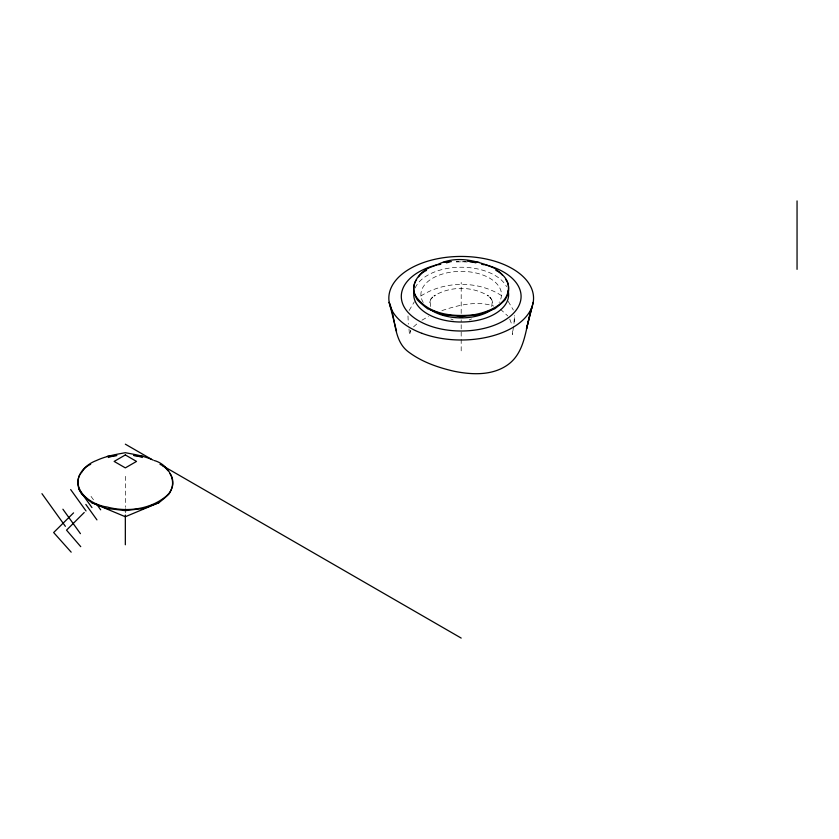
<?xml version="1.0" encoding="UTF-8"?>
<svg xmlns="http://www.w3.org/2000/svg" width="839" height="839" viewBox="0 0 839 839"><rect width="100%" height="100%" fill="white"/><g stroke="black" fill="none" stroke-linecap="round" stroke-linejoin="round"><path stroke-width="0.63" stroke-dasharray="4.2 3.15" d="M461.188 350.859L461.188 330.199M461.188 328.909L461.188 319.869M461.188 313.419L461.198 282.428M514.59 317.635L513.95 324.2L514.443 315.516M407.985 315.957L408.299 324.169M513.562 326.528L512.314 334.551L512.629 328.699M491.675 306.529L492.43 300.792L492.629 302.334L491.423 298.831L492.136 300.372L489.703 296.985L490.784 298.275L487.123 295.118L488.382 295.947C472.305 285.921 450.082 285.921 434.004 295.947L435.263 295.118L431.603 298.275L432.683 296.985L430.25 300.372L430.963 298.831L429.757 302.334L429.956 300.792L430.711 306.529M409.128 310.493L414.34 301.809M410.355 331.311L410.816 330.451L409.495 334.887L408.981 328.815M413.564 326.874L417.633 323.204M420.779 296.031C445.184 280.362 479.939 280.32 503.757 297.111M421.954 320.194L428.477 316.46M469.2 319.974L471.518 318.956M441.912 310.619C458.618 304.935 477.171 300.54 493.762 306.078M450.858 318.956L453.186 319.974M500.359 309.182L507.773 315.936M508.161 301.316L513.342 310.011M91.032 496.384L93.999 500.516M509.755 319.114L511.947 324.903M125.336 476.332L125.336 507.322M125.336 508.612L125.336 513.772M456.301 261.957A59.905 34.588 0 0 1 467.061 261.999M423.255 302.459A40.293 23.261 0 0 1 461.188 271.364A40.293 23.261 0 0 1 499.132 302.459M415.169 287.966A47.445 27.393 0 0 1 460.024 267.242A47.445 27.393 0 0 1 506.588 286.676M466.127 261.548A34.409 33.182 -29.5 0 0 461.188 261.957A34.409 33.182 29.5 0 0 456.259 261.548"/><path stroke-width="1.26" d="M533.205 302.313L526.473 328.846L532.167 306.371C525.539 325.595 526.326 351.142 508.182 364.504C492.65 375.83 471.969 374.897 454.025 371.237C437.916 367.524 421.765 361.934 408.446 351.898C393.051 340.55 396.008 318.096 389.181 302.313L396.543 331.153M84.225 512.503L66.533 530.143L80.743 546.661M73.559 512.87L53.654 532.534L71.179 552.156M169.971 473.616A34.409 18.448 -50.9 0 1 172.834 483.285A34.409 11.127 -43.8 0 1 169.216 493.772A34.409 4.373 -34 0 1 158.917 502.676L125.336 516.73L91.745 502.676A34.409 4.373 34 0 1 81.456 493.772A34.409 11.127 43.8 0 1 77.838 483.285A34.409 18.448 50.9 0 1 80.691 473.616M437.497 264.61C456.385 255.171 476.573 260.373 494.779 268.386C500.422 272.853 506.871 277.279 508.319 284.841C510.605 303.645 488.613 312.192 473.532 314.824C454.077 316.88 430.124 314.929 417.308 298.275C407.45 286.214 419.909 270.326 432.232 266.645M153.243 460.139C144.423 455.997 134.838 454.518 125.336 452.703C115.436 454.486 105.536 456.269 96.37 460.548C89.416 463.086 82.694 468.372 79.495 475.147C72.406 492.042 92.657 505.235 107.161 507.018C126.972 512.335 150.496 509.514 166.468 495.943C179.934 484.218 169.038 464.439 154.292 460.548M433.281 266.236L436.448 265.019M451.319 261.611L443.013 262.439M116.694 455.378L107.161 456.353M479.373 262.439L467.365 261.191M143.511 456.353L133.967 455.378M125.336 444.177L151.429 459.237M162.776 465.792L461.188 638.08M96.223 503.62L100.67 509.818M78.908 489.389L91.954 507.574M85.851 504.428L96.946 519.886M70.665 489.546L86.029 510.951M62.904 509.21L80.439 533.667M41.95 493.668L65.379 526.326M797.05 200.92L797.05 269.35M125.336 515.062L125.336 544.763M484.113 264.474A59.905 34.588 0 0 1 508.717 317.478A59.905 34.588 0 0 1 413.669 317.478A59.905 34.588 0 0 1 438.273 264.474M492.336 309.381A40.293 23.261 0 0 1 430.05 309.381M508.119 290.609A47.445 27.393 0 0 1 462.352 322.008A47.445 27.393 0 0 1 413.984 291.941M469.85 261.705A34.409 33.182 -29.5 0 1 475.902 262.848M481.628 264.295A34.409 30.382 -52.2 0 1 483.841 264.715M495.849 270.41A34.409 25.212 -54.6 0 1 502.372 275.056M438.545 264.715A34.409 30.382 52.2 0 1 440.758 264.295M446.484 262.848A34.409 33.182 29.5 0 1 448.855 262.261M418.567 276.87A34.409 25.212 54.6 0 1 426.527 270.41M416.553 279.712A34.409 18.448 50.9 0 0 413.7 289.371A34.409 11.127 43.8 0 0 417.308 299.869A34.409 4.373 34 0 0 427.607 308.773A34.409 0.797 21.8 0 1 443.013 314.709A34.409 3.597 7.5 0 1 461.198 316.796A34.409 3.597 -7.5 0 1 479.373 314.709A34.409 0.797 -21.8 0 1 494.8 308.762A34.409 4.373 -34 0 0 505.068 299.869A34.409 11.127 -43.8 0 0 508.686 289.382A34.409 18.448 -50.9 0 0 505.833 279.712M133.988 455.608A34.409 33.182 -29.5 0 1 142.378 457.507M159.997 464.313A34.409 25.212 -54.6 0 1 167.968 470.784M108.294 457.507A34.409 33.182 29.5 0 1 116.684 455.608M81.456 472.787A34.409 25.212 54.6 0 1 90.675 464.313M91.734 502.666A34.409 0.797 21.8 0 1 107.151 508.612A34.409 3.597 7.5 0 1 125.336 510.699A34.409 3.597 -7.5 0 1 143.511 508.612A34.409 0.797 -21.8 0 1 158.938 502.666M125.336 454.948L114.135 461.419L125.336 467.879L136.526 461.419L125.336 454.948M421.986 333.335A72.364 41.782 0 0 0 533.468 300.268A72.364 41.782 0 0 0 428.131 261.055A72.364 41.782 0 0 0 421.986 333.335"/></g></svg>
